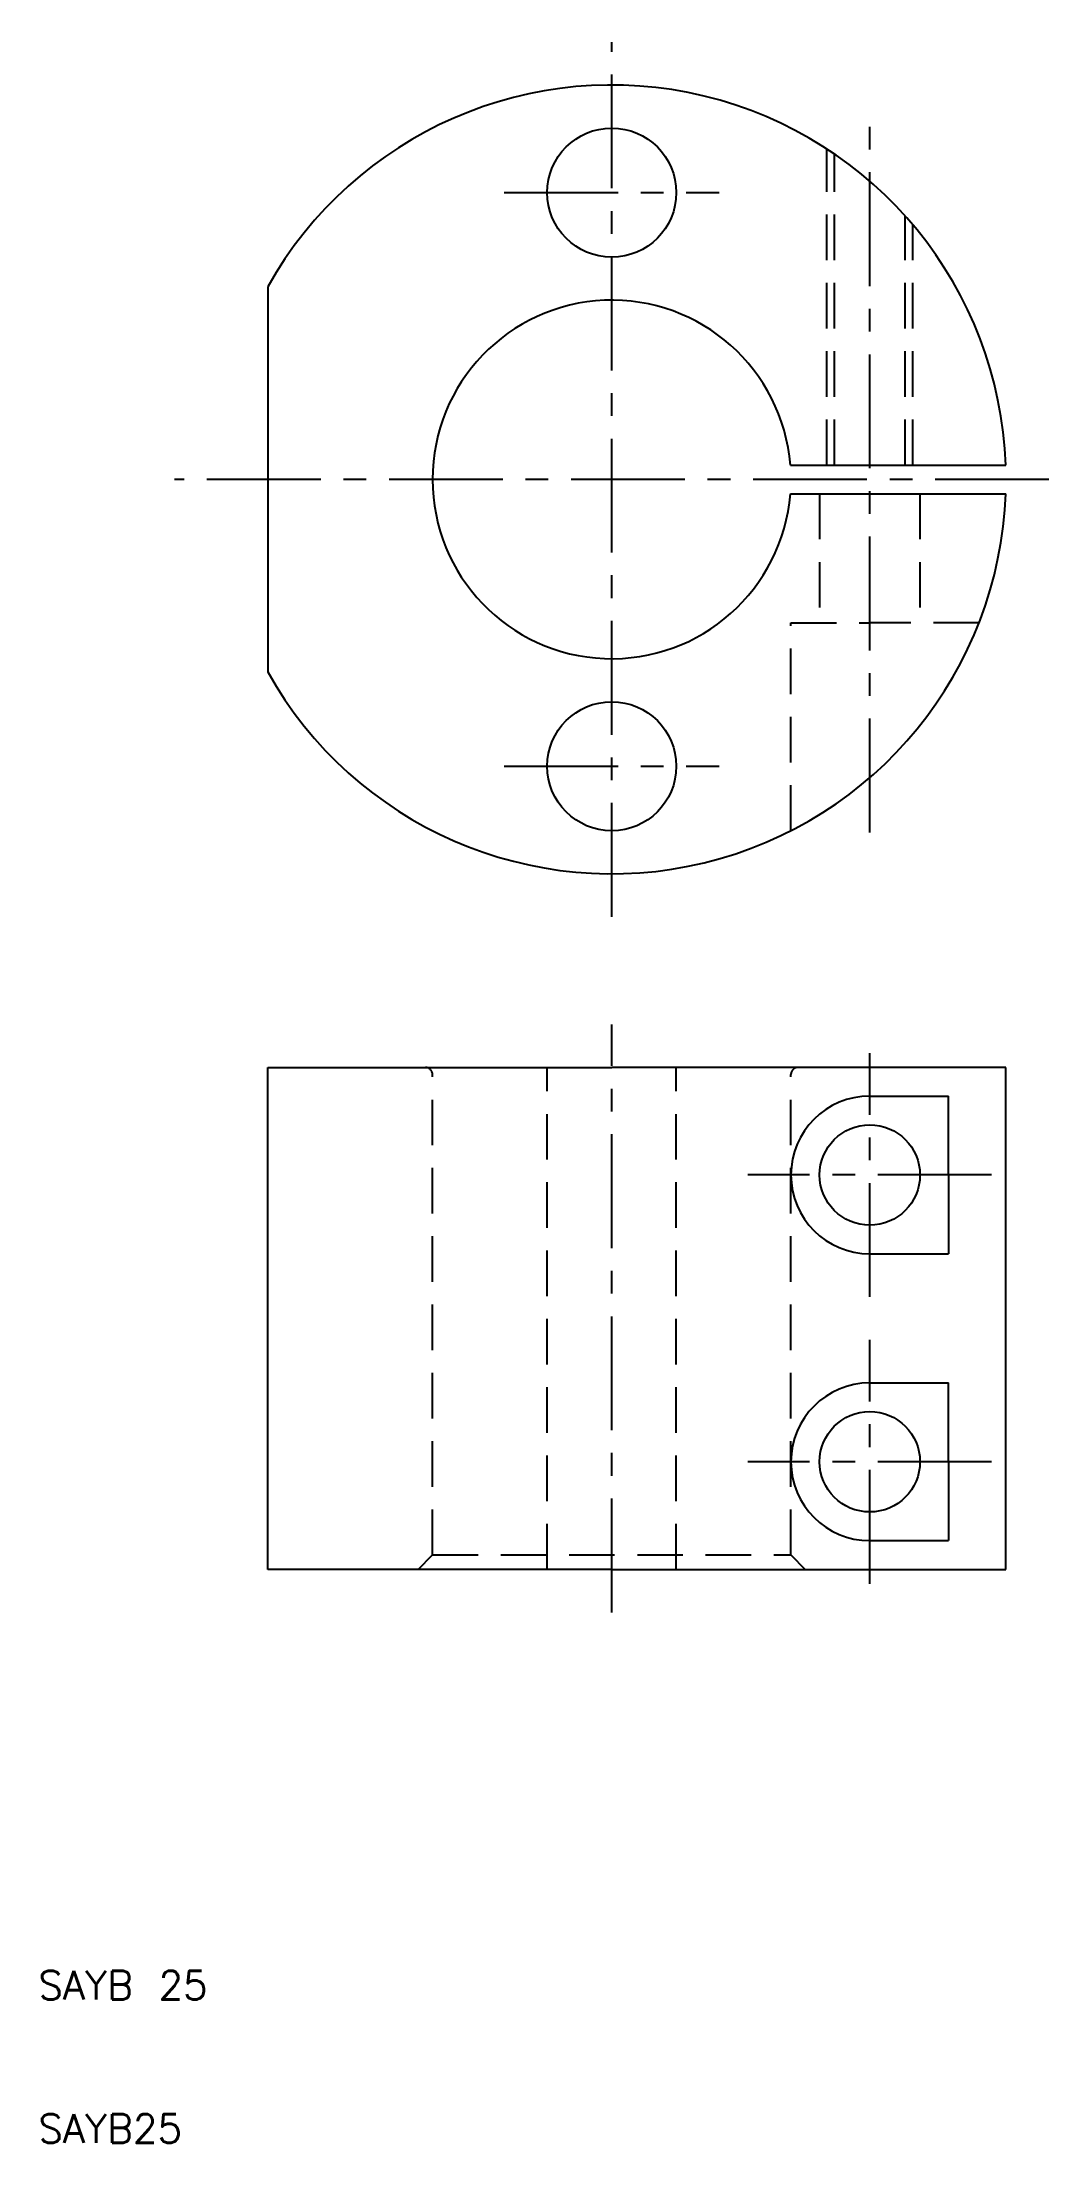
# Model space of a CAD drawing. Extents: x 10 to 80, y 10 to 156.
import ezdxf

# ---------------------------------------------------------------- set-up
doc = ezdxf.new("R2010")
doc.units = 0
doc.header["$LTSCALE"] = 0.25
doc.linetypes.add('CENTER', pattern=[50.8, 31.75, -6.35, 6.35, -6.35])
doc.linetypes.add('DASHED', pattern=[19.05, 12.7, -6.35])
doc.layers.get('0').update_dxf_attribs({"linetype": 'CONTINUOUS'})
doc.layers.add('CENTER', color=1, linetype='CENTER')
doc.styles.get("Standard").update_dxf_attribs({"font": 'txt.shx', "bigfont": 'extfont.shx'})

msp = doc.modelspace()

# ---------------------------------------------------------------- linework, layer by layer
at = {"color": 3, "linetype": 'DASHED'}
for p, q in [((65, 127), (65, 149.05)), ((65.54, 127), (65.54, 148.69)), ((70.46, 127), (70.46, 144.38)), ((71, 127), (71, 143.76)), ((64.5, 125), (64.5, 116)), ((71.5, 125), (71.5, 116)), ((62.5, 101.51), (62.5, 116)), ((62.5, 116), (68, 116)), ((75.62, 116), (68, 116)), ((45.5, 50), (45.5, 85)), ((54.5, 50), (54.5, 85)), ((37.5, 51), (37.5, 84.5)), ((62.5, 51), (62.5, 84.5)), ((36.5, 50), (37.5, 51)), ((37.5, 51), (62.5, 51)), ((62.5, 51), (63.5, 50))]:
    msp.add_line(p, q, dxfattribs=at)
for p, q in [((26, 139.43), (26, 112.57)), ((62.46, 127), (77.48, 127)), ((62.46, 125), (77.48, 125)), ((26, 50), (26, 85)), ((26, 85), (50, 85)), ((77.5, 85), (50, 85)), ((77.5, 50), (77.5, 85)), ((68, 83), (73.5, 83)), ((73.5, 77.5), (73.5, 83)), ((73.5, 77.5), (73.5, 72)), ((68, 72), (73.5, 72)), ((68, 63), (73.5, 63)), ((73.5, 57.5), (73.5, 63)), ((73.5, 57.5), (73.5, 52)), ((68, 52), (73.5, 52)), ((50, 50), (26, 50)), ((50, 50), (77.5, 50))]:
    msp.add_line(p, q)
for centre, radius in [((50, 146), 4.5), ((50, 106), 4.5), ((68, 77.5), 3.5), ((68, 57.5), 3.5)]:
    msp.add_circle(centre, radius)
for centre, radius, start, end in [((50, 126), 27.5, 2.0839, 150.7771), ((50, 126), 12.5, 4.5886, 355.4114), ((50, 126), 27.5, 209.2229, 357.9161), ((68, 77.5), 5.5, 90, 270), ((68, 57.5), 5.5, 90, 270)]:
    msp.add_arc(centre, radius, start, end)
for centre, start, end in [((37, 84.5), 0, 90), ((63, 84.5), 90, 180)]:
    msp.add_arc(centre, 0.5, start, end, dxfattribs=at)
at = {"layer": 'CENTER', "color": 1, "linetype": 'CENTER'}
for p, q in [((50, 95.5), (50, 156.5)), ((68, 101.38), (68, 150.62)), ((42.5, 146), (57.5, 146)), ((80.5, 126), (19.5, 126)), ((42.5, 106), (57.5, 106)), ((50, 47), (50, 88)), ((68, 69), (68, 86)), ((76.5, 77.5), (59.5, 77.5)), ((68, 49), (68, 66)), ((76.5, 57.5), (59.5, 57.5))]:
    msp.add_line(p, q, dxfattribs=at)

# ---------------------------------------------------------------- texts
for s, p in [('SAYB 25', (10, 20)), ('SAYB25', (10, 10))]:
    msp.add_text(s, height=2).set_placement(p)

doc.saveas('drawing.dxf')
